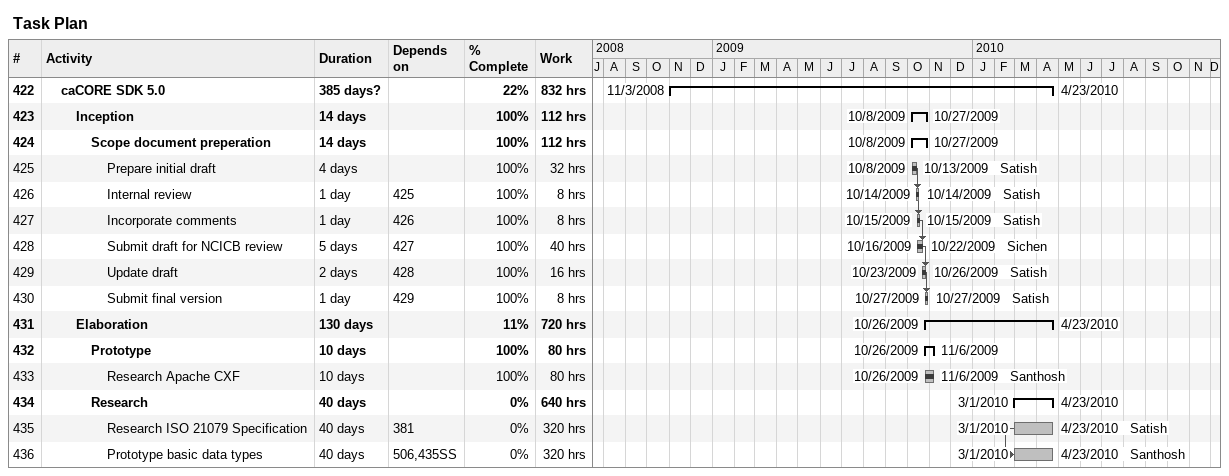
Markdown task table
Task Plan

| ID | Level | Task | Duration | Start | Finish | Predecessors | Resources | % complete | Work (h) |
|---|---|---|---|---|---|---|---|---|---|
| 422 | 2 | **caCORE SDK 5.0** | 385d? | 2008-11-03 | 2010-04-23 |  |  | 22 | 832 |
| 423 | 3 | **Inception** | 14d | 2009-10-08 | 2009-10-27 |  |  | 100 | 112 |
| 424 | 4 | **Scope document preperation** | 14d | 2009-10-08 | 2009-10-27 |  |  | 100 | 112 |
| 425 | 5 | Prepare initial draft | 4d | 2009-10-08 | 2009-10-13 |  | Satish | 100 | 32 |
| 426 | 5 | Internal review | 1d | 2009-10-14 | 2009-10-14 | 425 | Satish | 100 | 8 |
| 427 | 5 | Incorporate comments | 1d | 2009-10-15 | 2009-10-15 | 426 | Satish | 100 | 8 |
| 428 | 5 | Submit draft for NCICB review | 5d | 2009-10-16 | 2009-10-22 | 427 | Sichen | 100 | 40 |
| 429 | 5 | Update draft | 2d | 2009-10-23 | 2009-10-26 | 428 | Satish | 100 | 16 |
| 430 | 5 | Submit final version | 1d | 2009-10-27 | 2009-10-27 | 429 | Satish | 100 | 8 |
| 431 | 3 | **Elaboration** | 130d | 2009-10-26 | 2010-04-23 |  |  | 11 | 720 |
| 432 | 4 | **Prototype** | 10d | 2009-10-26 | 2009-11-06 |  |  | 100 | 80 |
| 433 | 5 | Research Apache CXF | 10d | 2009-10-26 | 2009-11-06 |  | Santhosh | 100 | 80 |
| 434 | 4 | **Research** | 40d | 2010-03-01 | 2010-04-23 |  |  | 0 | 640 |
| 435 | 5 | Research ISO 21079 Specification | 40d | 2010-03-01 | 2010-04-23 | 381 | Satish | 0 | 320 |
| 436 | 5 | Prototype basic data types | 40d | 2010-03-01 | 2010-04-23 | 506, 435SS | Santhosh | 0 | 320 |
